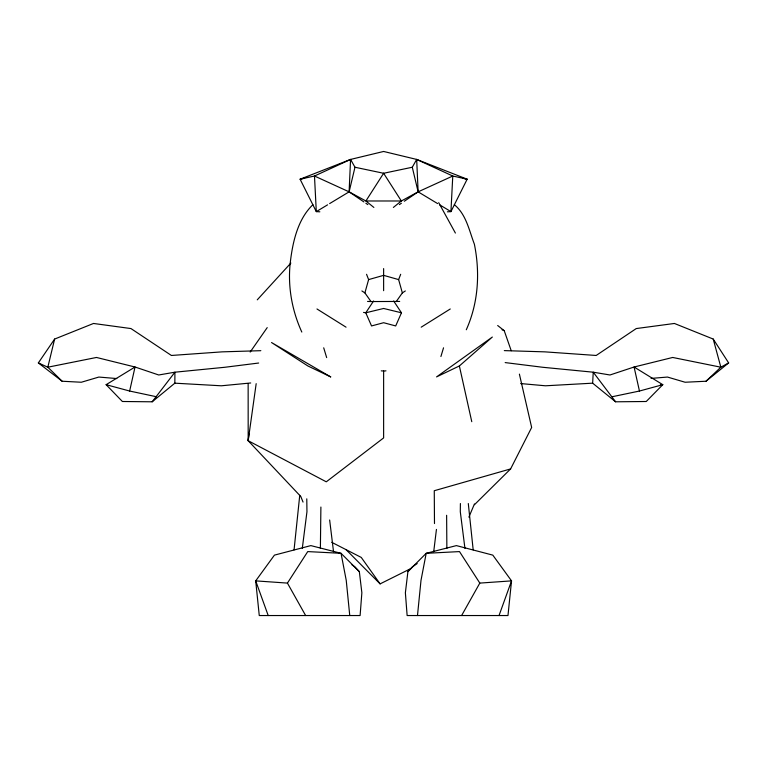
<?xml version="1.0" encoding="UTF-8"?>
<svg xmlns="http://www.w3.org/2000/svg" width="767" height="767" viewBox="0 0 767 767"><rect width="100%" height="100%" fill="white"/><g stroke="black" fill="none" stroke-linecap="round" stroke-linejoin="round"><path stroke-width="1.15" d="M381.257 370.854L383.625 371.017L383.625 437.909L326.282 481.82L248.182 440.718L248.144 383.577M152.182 401.803L174.924 372.196L158.731 374.986L135.03 367.01L106.124 384.679L122.384 401.496L152.182 401.803L174.838 383.174L174.924 372.196L224.904 367.268L258.661 363.031M320.385 548.415L320.894 507.045M460.401 503.536L460.296 511.742L464.946 548.415M447.391 211.817L450.938 211.625L467.161 179.2L416.682 159.431L383.625 151.463L350.567 159.431L349.11 191.846L329.628 203.591M615.604 401.803L593.246 372.196L609.986 374.986L634.079 367.01L662.793 384.679L646.255 401.496L615.604 401.803L592.642 383.174L593.246 372.196L542.643 367.268L505.175 362.59M299.744 495.329L294.058 549.872M417.488 615.537L420.997 580.389L426.193 553.314L456.394 545.605L492.807 555.126L511.541 580.878L507.975 615.537L407.133 615.537L405.379 592.776L407.91 571.636L412.406 566.823L417.181 563.544M303.042 502.078L300.817 496.537L248.182 440.718L248.911 433.652M433.7 551.799L436.442 529.412M302.294 548.415L306.953 511.742L306.781 498.838M248.182 440.718L256.178 383.653M156.545 396.76L129.652 391.036L135.03 367.01L96.489 357.46L47.832 367.201L38.35 362.916L54.62 339.062L93.516 323.463L130.965 328.564L171.405 355.466L222.075 351.861L260.838 350.682M319.849 211.817L316.301 211.625L300.089 179.2L350.567 159.431L354.977 167.244L349.11 191.846L363.903 201.922M54.62 339.062L47.832 367.201L62.146 381.237L81.321 382.244L98.857 377.057L116.776 378.553M399.684 301.441L370.998 301.556L364.9 292.898L368.611 279.6L366.559 274.289M440.91 356.511L443.537 347.815M499.029 615.537L511.541 580.878L479.816 583.093L461.619 615.537M466.298 329.762C478.378 302.773 480.19 272.966 474.38 244.184C469.193 230.627 466.173 214.233 454.332 204.703M396.242 301.556L402.349 292.898L398.629 279.6L400.681 274.289M468.886 517.131L474.428 503.996M393.653 300.98L401.467 312.792L395.695 325.946L383.625 322.715L371.544 325.946L365.773 312.792L363.548 312.409M474.485 504.686L510.611 468.925L531.656 427.468L519.393 374.114M437.612 203.591L418.13 191.846L412.282 167.244L416.682 159.431L452.77 176.017L467.161 179.2L462.597 178.174M268.21 615.537L255.699 580.878L287.433 583.093L307.74 551.588L341.047 553.314L359.339 571.636L361.861 592.776L360.107 615.537L259.265 615.537L255.699 580.878L274.433 555.126L310.856 545.605L341.047 553.314L346.243 580.389L349.752 615.537M373.587 300.98L365.773 312.792L383.625 308.468L401.467 312.792M250.176 352.063L267.213 327.614M257.261 299.839L290.866 263.071M407.91 571.636L426.193 553.314L459.5 551.588L479.816 583.093M651.058 378.409L667.482 377.057L685.113 382.244L706.004 381.237L720.846 367.201L728.65 362.916L713.224 339.062L674.414 323.463L636.246 328.564L596.189 355.466L544.906 351.861L504.312 350.615M459.366 365.964L492.337 337.049L436.557 376.913L459.366 365.964L471.772 421.687M393.366 207.445L401.342 200.983L418.13 191.846L452.77 176.017L450.938 211.625L439.664 204.827M706.004 381.237L728.65 362.916M312.907 204.703C298.392 218.518 293.157 240.109 290.645 259.543C287.251 284.154 291.498 309.513 301.815 332.053M399.396 204.607L401.371 203.265M404.324 201.251L418.13 191.846L416.682 159.431M402.349 292.898L405.34 290.952M421.198 327.173L450.267 308.976M327.586 204.827L316.301 211.625L314.48 176.017L350.567 159.431M346.061 549.642L380.106 583.879L411.486 568.242M510.611 468.925L434.266 490.727L434.486 523.554M368.611 279.6L383.625 275.353L398.629 279.6M612.085 396.76L639.457 391.036L662.793 384.679L660.445 384.555M304.652 178.174L300.089 179.2L314.48 176.017L349.11 191.846L365.897 200.983L373.874 207.445M412.282 167.244L383.625 173.275L354.977 167.244M250.704 382.982L221.327 385.791L174.838 383.174M383.625 371.017L385.993 370.854M592.642 383.174L545.5 385.791L520.688 383.567M367.556 301.441L370.998 301.556M106.124 384.679L129.652 391.036M502.04 329.733L504.216 330.673L511.225 350.72M331.747 542.317L361.267 557.436L380.106 583.879M316.972 308.976L346.042 327.173M361.899 290.952L364.9 292.898M365.878 203.265L367.844 204.607M351.976 564.857L354.833 566.823L359.339 571.636M38.35 362.916L62.146 381.237M497.678 325.515L504.216 330.673M287.433 583.093L305.63 615.537M438.705 202.661L455.397 233.063M323.703 347.815L326.665 357.604M713.224 339.062L720.846 367.201L672.688 357.46L634.079 367.01L639.457 391.036M329.647 519.988L333.54 551.799M473.181 549.872L468.301 503.536M446.624 515.29L446.864 548.415M383.625 268.584L383.625 290.683M383.625 173.275L365.897 200.983L401.342 200.983L383.625 173.275M330.692 376.904L307.874 365.964L271.537 342.542L330.692 376.904"/></g></svg>
